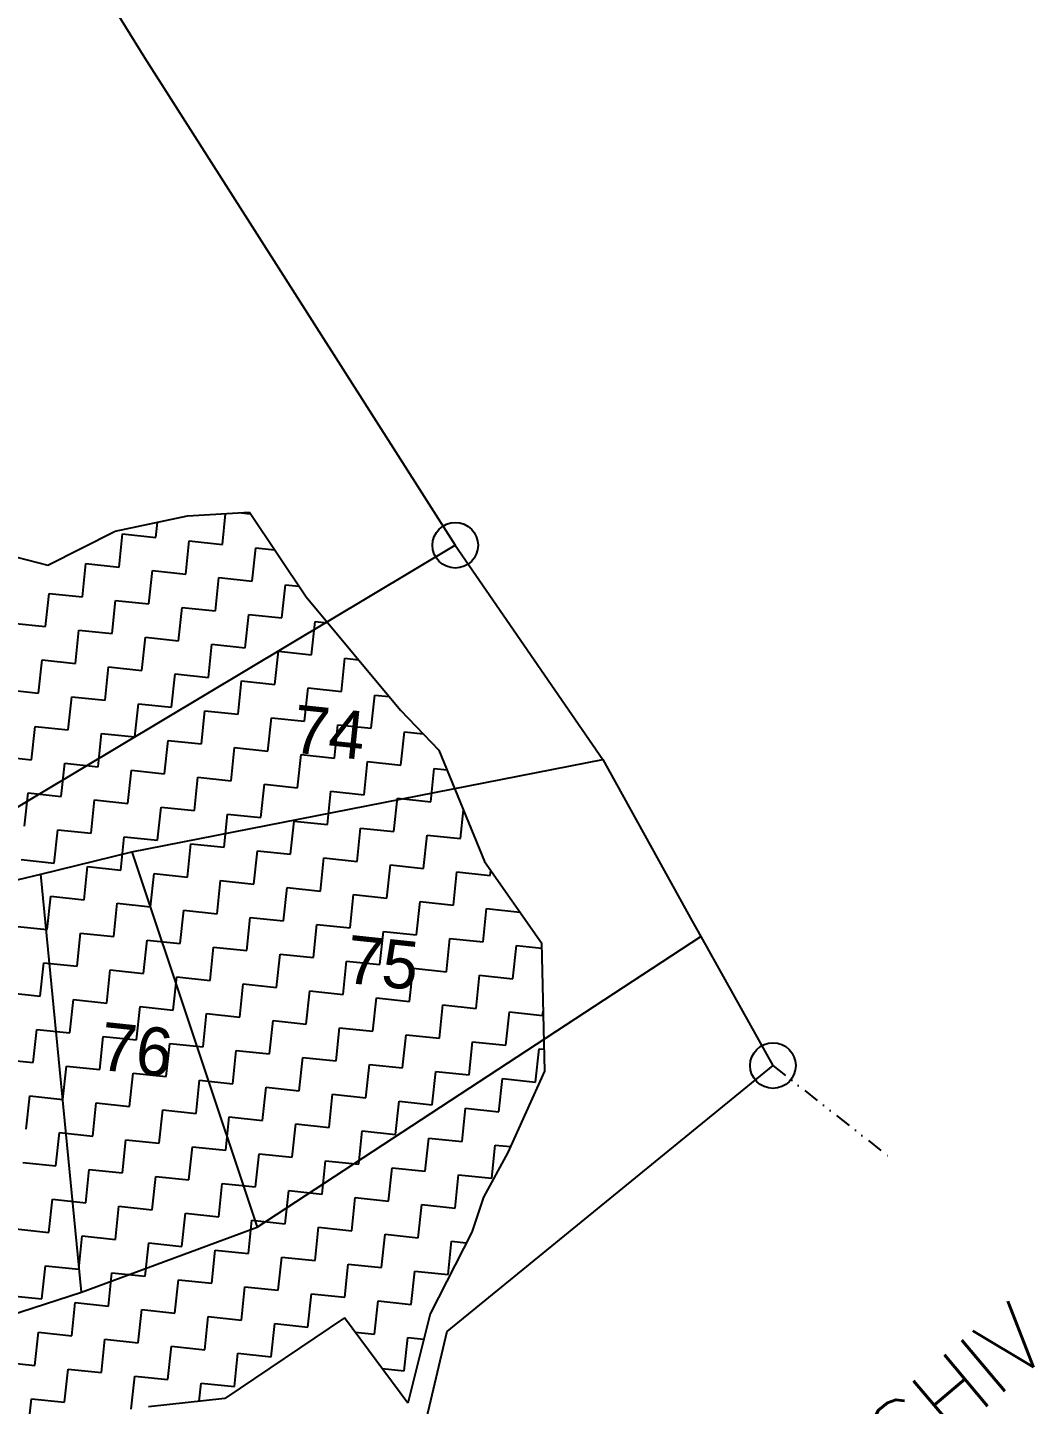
# Model space of a CAD drawing. Header units: metres. Extents: x 280481 to 282563, y 2046849 to 2049468.
# Drawn here: x 282247.3 to 282563, y 2048661.9 to 2049094 of the extents above; entities that cross this region are included whole.
import ezdxf
from ezdxf.enums import TextEntityAlignment as Align

# ---------------------------------------------------------------- set-up
doc = ezdxf.new("R2010")
doc.units = ezdxf.units.M
doc.linetypes.add('DIVIDE', pattern=[1.25, 0.5, -0.25, 0, -0.25, 0, -0.25])
for name, color, linetype in [('POLY_HATCH', 12, 'Continuous'), ('POLY_PARCEL', 6, 'Continuous'), ('TEXT_MAPOUT', 7, 'Continuous'), ('TEXT_PARCEL', 7, 'Continuous'), ('V_BOUND_LINE', 7, 'Continuous'), ('V_DIVIDE_LINE', 7, 'DIVIDE')]:
    doc.layers.add(name, color=color, linetype=linetype)
doc.styles.get("Standard").update_dxf_attribs({"font": 'simplex.shx'})
doc.styles.add('TEXT_MAP', font='')
doc.styles.get('TEXT_MAP').set_extended_font_data('Kruti Dev 050')

msp = doc.modelspace()

# ---------------------------------------------------------------- linework, layer by layer
for centre in [(282381.51, 2048931.51), (282481.2, 2048768.28)]:
    msp.add_circle(centre, 7.15)
at = {"layer": 'POLY_HATCH'}
for p, q in [((282274.81, 2048935.9), (282297.44, 2048940.71)), ((282297.44, 2048940.71), (282316.88, 2048941.88)), ((282316.88, 2048941.88), (282334.66, 2048915.33)), ((282253.63, 2048925.28), (282274.81, 2048935.9)), ((282233.6, 2048930.48), (282253.63, 2048925.28)), ((282334.66, 2048915.33), (282364.34, 2048879.8)), ((282364.34, 2048879.8), (282376.39, 2048867.22)), ((282376.39, 2048867.22), (282390.71, 2048832.3)), ((282390.71, 2048832.3), (282408.59, 2048806.76)), ((282408.59, 2048806.76), (282409.49, 2048766.57)), ((282409.49, 2048766.57), (282398.05, 2048741.04)), ((282398.05, 2048741.04), (282390.39, 2048726.94)), ((282390.39, 2048726.94), (282386.66, 2048716.02)), ((282386.66, 2048716.02), (282373.66, 2048690.41)), ((282373.66, 2048690.41), (282366.59, 2048662.37)), ((282346.78, 2048689.13), (282309.13, 2048663.81)), ((282366.59, 2048662.37), (282346.78, 2048689.13)), ((282309.13, 2048663.81), (282285.19, 2048661.19))]:
    msp.add_line(p, q, dxfattribs=at)
at = {"layer": 'POLY_HATCH', "linetype": 'Continuous'}
for p, q in [((282308.43, 2048931.8), (282309.44, 2048941.43)), ((282314.39, 2048941.73), (282317.18, 2048941.43)), ((282287.55, 2048934.01), (282288.05, 2048938.71)), ((282276.01, 2048924.67), (282277.11, 2048935.11)), ((282277.11, 2048935.11), (282287.55, 2048934.01)), ((282296.89, 2048922.47), (282297.99, 2048932.91)), ((282297.99, 2048932.91), (282308.43, 2048931.8)), ((282317.76, 2048920.26), (282318.86, 2048930.7)), ((282318.86, 2048930.7), (282324.78, 2048930.08)), ((282264.47, 2048915.34), (282265.57, 2048925.77)), ((282265.57, 2048925.77), (282276.01, 2048924.67)), ((282285.35, 2048913.13), (282286.45, 2048923.57)), ((282286.45, 2048923.57), (282296.89, 2048922.47)), ((282306.22, 2048910.93), (282307.32, 2048921.37)), ((282307.32, 2048921.37), (282317.76, 2048920.26)), ((282327.1, 2048908.72), (282328.2, 2048919.16)), ((282328.2, 2048919.16), (282332.39, 2048918.72)), ((282252.93, 2048906), (282254.03, 2048916.44)), ((282254.03, 2048916.44), (282264.47, 2048915.34)), ((282273.81, 2048903.8), (282274.91, 2048914.23)), ((282274.91, 2048914.23), (282285.35, 2048913.13)), ((282294.68, 2048901.59), (282295.78, 2048912.03)), ((282295.78, 2048912.03), (282306.22, 2048910.93)), ((282242.49, 2048907.1), (282252.93, 2048906)), ((282315.56, 2048899.39), (282316.66, 2048909.83)), ((282316.66, 2048909.83), (282327.1, 2048908.72)), ((282336.43, 2048897.18), (282337.54, 2048907.62)), ((282337.54, 2048907.62), (282341.44, 2048907.21)), ((282262.27, 2048894.46), (282263.37, 2048904.9)), ((282263.37, 2048904.9), (282273.81, 2048903.8)), ((282283.14, 2048892.26), (282284.24, 2048902.69)), ((282284.24, 2048902.69), (282294.68, 2048901.59)), ((282304.02, 2048890.05), (282305.12, 2048900.49)), ((282305.12, 2048900.49), (282315.56, 2048899.39)), ((282324.89, 2048887.85), (282326, 2048898.29)), ((282326, 2048898.29), (282336.43, 2048897.18)), ((282250.73, 2048885.12), (282251.83, 2048895.56)), ((282251.83, 2048895.56), (282262.27, 2048894.46)), ((282271.6, 2048882.92), (282272.7, 2048893.36)), ((282272.7, 2048893.36), (282283.14, 2048892.26)), ((282345.77, 2048885.64), (282346.87, 2048896.08)), ((282346.87, 2048896.08), (282351.11, 2048895.63)), ((282292.48, 2048880.72), (282293.58, 2048891.15)), ((282293.58, 2048891.15), (282304.02, 2048890.05)), ((282313.35, 2048878.51), (282314.46, 2048888.95)), ((282314.46, 2048888.95), (282324.89, 2048887.85)), ((282240.29, 2048886.23), (282250.73, 2048885.12)), ((282260.06, 2048873.58), (282261.17, 2048884.02)), ((282261.17, 2048884.02), (282271.6, 2048882.92)), ((282334.23, 2048876.31), (282335.33, 2048886.75)), ((282335.33, 2048886.75), (282345.77, 2048885.64)), ((282355.11, 2048874.1), (282356.21, 2048884.54)), ((282356.21, 2048884.54), (282360.79, 2048884.06)), ((282280.94, 2048871.38), (282282.04, 2048881.82)), ((282282.04, 2048881.82), (282292.48, 2048880.72)), ((282301.81, 2048869.18), (282302.92, 2048879.61)), ((282302.92, 2048879.61), (282313.35, 2048878.51)), ((282322.69, 2048866.97), (282323.79, 2048877.41)), ((282323.79, 2048877.41), (282334.23, 2048876.31)), ((282248.52, 2048864.25), (282249.63, 2048874.69)), ((282249.63, 2048874.69), (282260.06, 2048873.58)), ((282269.4, 2048862.04), (282270.5, 2048872.48)), ((282270.5, 2048872.48), (282280.94, 2048871.38)), ((282343.57, 2048864.77), (282344.67, 2048875.21)), ((282344.67, 2048875.21), (282355.11, 2048874.1)), ((282364.44, 2048862.57), (282365.54, 2048873)), ((282365.54, 2048873), (282371.45, 2048872.38)), ((282290.28, 2048859.84), (282291.38, 2048870.28)), ((282291.38, 2048870.28), (282301.81, 2048869.18)), ((282311.15, 2048857.64), (282312.25, 2048868.07)), ((282312.25, 2048868.07), (282322.69, 2048866.97)), ((282238.09, 2048865.35), (282248.52, 2048864.25)), ((282257.86, 2048852.71), (282258.96, 2048863.15)), ((282258.96, 2048863.15), (282269.4, 2048862.04)), ((282332.03, 2048855.43), (282333.13, 2048865.87)), ((282333.13, 2048865.87), (282343.57, 2048864.77)), ((282352.9, 2048853.23), (282354, 2048863.67)), ((282354, 2048863.67), (282364.44, 2048862.57)), ((282278.74, 2048850.5), (282279.84, 2048860.94)), ((282279.84, 2048860.94), (282290.28, 2048859.84)), ((282299.61, 2048848.3), (282300.71, 2048858.74)), ((282300.71, 2048858.74), (282311.15, 2048857.64)), ((282373.78, 2048851.03), (282374.88, 2048861.46)), ((282374.88, 2048861.46), (282378.92, 2048861.04)), ((282246.32, 2048843.37), (282247.42, 2048853.81)), ((282247.42, 2048853.81), (282257.86, 2048852.71)), ((282320.49, 2048846.1), (282321.59, 2048856.53)), ((282321.59, 2048856.53), (282332.03, 2048855.43)), ((282341.36, 2048843.89), (282342.46, 2048854.33)), ((282342.46, 2048854.33), (282352.9, 2048853.23)), ((282267.2, 2048841.17), (282268.3, 2048851.61)), ((282268.3, 2048851.61), (282278.74, 2048850.5)), ((282362.24, 2048841.69), (282363.34, 2048852.13)), ((282363.34, 2048852.13), (282373.78, 2048851.03)), ((282288.07, 2048838.96), (282289.17, 2048849.4)), ((282289.17, 2048849.4), (282299.61, 2048848.3)), ((282308.95, 2048836.76), (282310.05, 2048847.2)), ((282310.05, 2048847.2), (282320.49, 2048846.1)), ((282383.11, 2048839.49), (282384.07, 2048848.5)), ((282255.66, 2048831.83), (282256.76, 2048842.27)), ((282256.76, 2048842.27), (282267.2, 2048841.17)), ((282329.82, 2048834.56), (282330.92, 2048844.99)), ((282330.92, 2048844.99), (282341.36, 2048843.89)), ((282350.7, 2048832.35), (282351.8, 2048842.79)), ((282351.8, 2048842.79), (282362.24, 2048841.69)), ((282276.53, 2048829.63), (282277.63, 2048840.07)), ((282277.63, 2048840.07), (282288.07, 2048838.96)), ((282297.41, 2048827.42), (282298.51, 2048837.86)), ((282298.51, 2048837.86), (282308.95, 2048836.76)), ((282371.57, 2048830.15), (282372.68, 2048840.59)), ((282372.68, 2048840.59), (282383.11, 2048839.49)), ((282245.22, 2048832.93), (282255.66, 2048831.83)), ((282318.28, 2048825.22), (282319.39, 2048835.66)), ((282319.39, 2048835.66), (282329.82, 2048834.56)), ((282339.16, 2048823.02), (282340.26, 2048833.46)), ((282340.26, 2048833.46), (282350.7, 2048832.35)), ((282264.99, 2048820.29), (282266.09, 2048830.73)), ((282266.09, 2048830.73), (282276.53, 2048829.63)), ((282285.87, 2048818.09), (282286.97, 2048828.53)), ((282286.97, 2048828.53), (282297.41, 2048827.42)), ((282360.03, 2048820.81), (282361.14, 2048831.25)), ((282361.14, 2048831.25), (282371.57, 2048830.15)), ((282380.91, 2048818.61), (282382.01, 2048829.05)), ((282382.01, 2048829.05), (282392.45, 2048827.95)), ((282392.45, 2048827.95), (282392.62, 2048829.56)), ((282306.74, 2048815.88), (282307.85, 2048826.32)), ((282307.85, 2048826.32), (282318.28, 2048825.22)), ((282327.62, 2048813.68), (282328.72, 2048824.12)), ((282328.72, 2048824.12), (282339.16, 2048823.02)), ((282253.45, 2048810.96), (282254.55, 2048821.39)), ((282254.55, 2048821.39), (282264.99, 2048820.29)), ((282348.5, 2048811.48), (282349.6, 2048821.92)), ((282349.6, 2048821.92), (282360.03, 2048820.81)), ((282369.37, 2048809.27), (282370.47, 2048819.71)), ((282370.47, 2048819.71), (282380.91, 2048818.61)), ((282274.33, 2048808.75), (282275.43, 2048819.19)), ((282275.43, 2048819.19), (282285.87, 2048818.09)), ((282295.2, 2048806.55), (282296.31, 2048816.99)), ((282296.31, 2048816.99), (282306.74, 2048815.88)), ((282390.25, 2048807.07), (282391.35, 2048817.51)), ((282391.35, 2048817.51), (282401.79, 2048816.41)), ((282401.79, 2048816.41), (282401.79, 2048816.46)), ((282243.01, 2048812.06), (282253.45, 2048810.96)), ((282316.08, 2048804.35), (282317.18, 2048814.78)), ((282317.18, 2048814.78), (282327.62, 2048813.68)), ((282336.96, 2048802.14), (282338.06, 2048812.58)), ((282338.06, 2048812.58), (282348.5, 2048811.48)), ((282262.79, 2048799.42), (282263.89, 2048809.85)), ((282263.89, 2048809.85), (282274.33, 2048808.75)), ((282283.66, 2048797.21), (282284.77, 2048807.65)), ((282284.77, 2048807.65), (282295.2, 2048806.55)), ((282357.83, 2048799.94), (282358.93, 2048810.38)), ((282358.93, 2048810.38), (282369.37, 2048809.27)), ((282378.71, 2048797.73), (282379.81, 2048808.17)), ((282379.81, 2048808.17), (282390.25, 2048807.07)), ((282304.54, 2048795.01), (282305.64, 2048805.45)), ((282305.64, 2048805.45), (282316.08, 2048804.35)), ((282325.42, 2048792.81), (282326.52, 2048803.24)), ((282326.52, 2048803.24), (282336.96, 2048802.14)), ((282399.58, 2048795.53), (282400.68, 2048805.97)), ((282400.68, 2048805.97), (282408.62, 2048805.13)), ((282251.25, 2048790.08), (282252.35, 2048800.52)), ((282252.35, 2048800.52), (282262.79, 2048799.42)), ((282272.12, 2048787.88), (282273.23, 2048798.31)), ((282273.23, 2048798.31), (282283.66, 2048797.21)), ((282346.29, 2048790.6), (282347.39, 2048801.04)), ((282347.39, 2048801.04), (282357.83, 2048799.94)), ((282367.17, 2048788.4), (282368.27, 2048798.84)), ((282368.27, 2048798.84), (282378.71, 2048797.73)), ((282293, 2048785.67), (282294.1, 2048796.11)), ((282294.1, 2048796.11), (282304.54, 2048795.01)), ((282313.88, 2048783.47), (282314.98, 2048793.91)), ((282314.98, 2048793.91), (282325.42, 2048792.81)), ((282388.04, 2048786.19), (282389.14, 2048796.63)), ((282389.14, 2048796.63), (282399.58, 2048795.53)), ((282240.81, 2048791.18), (282251.25, 2048790.08)), ((282260.58, 2048778.54), (282261.69, 2048788.98)), ((282261.69, 2048788.98), (282272.12, 2048787.88)), ((282334.75, 2048781.27), (282335.85, 2048791.7)), ((282335.85, 2048791.7), (282346.29, 2048790.6)), ((282355.63, 2048779.06), (282356.73, 2048789.5)), ((282356.73, 2048789.5), (282367.17, 2048788.4)), ((282281.46, 2048776.34), (282282.56, 2048786.77)), ((282282.56, 2048786.77), (282293, 2048785.67)), ((282376.5, 2048776.86), (282377.61, 2048787.3)), ((282377.61, 2048787.3), (282388.04, 2048786.19)), ((282397.38, 2048774.65), (282398.48, 2048785.09)), ((282398.48, 2048785.09), (282408.92, 2048783.99)), ((282408.92, 2048783.99), (282409.07, 2048785.38)), ((282302.34, 2048774.13), (282303.44, 2048784.57)), ((282303.44, 2048784.57), (282313.88, 2048783.47)), ((282323.21, 2048771.93), (282324.31, 2048782.37)), ((282324.31, 2048782.37), (282334.75, 2048781.27)), ((282249.04, 2048769.2), (282250.15, 2048779.64)), ((282250.15, 2048779.64), (282260.58, 2048778.54)), ((282269.92, 2048767), (282271.02, 2048777.44)), ((282271.02, 2048777.44), (282281.46, 2048776.34)), ((282344.09, 2048769.73), (282345.19, 2048780.16)), ((282345.19, 2048780.16), (282355.63, 2048779.06)), ((282364.96, 2048767.52), (282366.07, 2048777.96)), ((282366.07, 2048777.96), (282376.5, 2048776.86)), ((282290.8, 2048764.8), (282291.9, 2048775.24)), ((282291.9, 2048775.24), (282302.34, 2048774.13)), ((282311.67, 2048762.59), (282312.77, 2048773.03)), ((282312.77, 2048773.03), (282323.21, 2048771.93)), ((282385.84, 2048765.32), (282386.94, 2048775.76)), ((282386.94, 2048775.76), (282397.38, 2048774.65)), ((282406.72, 2048763.11), (282407.82, 2048773.55)), ((282407.82, 2048773.55), (282409.33, 2048773.39)), ((282238.61, 2048770.31), (282249.04, 2048769.2)), ((282258.38, 2048757.66), (282259.48, 2048768.1)), ((282259.48, 2048768.1), (282269.92, 2048767)), ((282332.55, 2048760.39), (282333.65, 2048770.83)), ((282333.65, 2048770.83), (282344.09, 2048769.73)), ((282353.42, 2048758.19), (282354.53, 2048768.62)), ((282354.53, 2048768.62), (282364.96, 2048767.52)), ((282279.26, 2048755.46), (282280.36, 2048765.9)), ((282280.36, 2048765.9), (282290.8, 2048764.8)), ((282300.13, 2048753.26), (282301.23, 2048763.7)), ((282301.23, 2048763.7), (282311.67, 2048762.59)), ((282374.3, 2048755.98), (282375.4, 2048766.42)), ((282375.4, 2048766.42), (282385.84, 2048765.32)), ((282395.18, 2048753.78), (282396.28, 2048764.22)), ((282396.28, 2048764.22), (282406.72, 2048763.11)), ((282246.84, 2048748.33), (282247.94, 2048758.77)), ((282247.94, 2048758.77), (282258.38, 2048757.66)), ((282321.01, 2048751.05), (282322.11, 2048761.49)), ((282322.11, 2048761.49), (282332.55, 2048760.39)), ((282341.88, 2048748.85), (282342.99, 2048759.29)), ((282342.99, 2048759.29), (282353.42, 2048758.19)), ((282267.72, 2048746.13), (282268.82, 2048756.56)), ((282268.82, 2048756.56), (282279.26, 2048755.46)), ((282362.76, 2048746.65), (282363.86, 2048757.08)), ((282363.86, 2048757.08), (282374.3, 2048755.98)), ((282383.64, 2048744.44), (282384.74, 2048754.88)), ((282384.74, 2048754.88), (282395.18, 2048753.78)), ((282288.59, 2048743.92), (282289.69, 2048754.36)), ((282289.69, 2048754.36), (282300.13, 2048753.26)), ((282309.47, 2048741.72), (282310.57, 2048752.16)), ((282310.57, 2048752.16), (282321.01, 2048751.05)), ((282256.18, 2048736.79), (282257.28, 2048747.23)), ((282257.28, 2048747.23), (282267.72, 2048746.13)), ((282330.34, 2048739.51), (282331.45, 2048749.95)), ((282331.45, 2048749.95), (282341.88, 2048748.85)), ((282351.22, 2048737.31), (282352.32, 2048747.75)), ((282352.32, 2048747.75), (282362.76, 2048746.65)), ((282277.05, 2048734.59), (282278.15, 2048745.02)), ((282278.15, 2048745.02), (282288.59, 2048743.92)), ((282297.93, 2048732.38), (282299.03, 2048742.82)), ((282299.03, 2048742.82), (282309.47, 2048741.72)), ((282372.1, 2048735.11), (282373.2, 2048745.54)), ((282373.2, 2048745.54), (282383.64, 2048744.44)), ((282392.97, 2048732.9), (282394.07, 2048743.34)), ((282394.07, 2048743.34), (282398.85, 2048742.84)), ((282245.74, 2048737.89), (282256.18, 2048736.79)), ((282318.8, 2048730.18), (282319.91, 2048740.62)), ((282319.91, 2048740.62), (282330.34, 2048739.51)), ((282339.68, 2048727.97), (282340.78, 2048738.41)), ((282340.78, 2048738.41), (282351.22, 2048737.31)), ((282265.51, 2048725.25), (282266.61, 2048735.69)), ((282266.61, 2048735.69), (282277.05, 2048734.59)), ((282286.39, 2048723.05), (282287.49, 2048733.48)), ((282287.49, 2048733.48), (282297.93, 2048732.38)), ((282360.56, 2048725.77), (282361.66, 2048736.21)), ((282361.66, 2048736.21), (282372.1, 2048735.11)), ((282381.43, 2048723.57), (282382.53, 2048734)), ((282382.53, 2048734), (282392.97, 2048732.9)), ((282307.26, 2048720.84), (282308.37, 2048731.28)), ((282308.37, 2048731.28), (282318.8, 2048730.18)), ((282328.14, 2048718.64), (282329.24, 2048729.08)), ((282329.24, 2048729.08), (282339.68, 2048727.97)), ((282253.97, 2048715.91), (282255.08, 2048726.35)), ((282255.08, 2048726.35), (282265.51, 2048725.25)), ((282349.02, 2048716.43), (282350.12, 2048726.87)), ((282350.12, 2048726.87), (282360.56, 2048725.77)), ((282369.89, 2048714.23), (282370.99, 2048724.67)), ((282370.99, 2048724.67), (282381.43, 2048723.57)), ((282274.85, 2048713.71), (282275.95, 2048724.15)), ((282275.95, 2048724.15), (282286.39, 2048723.05)), ((282295.72, 2048711.51), (282296.83, 2048721.94)), ((282296.83, 2048721.94), (282307.26, 2048720.84)), ((282243.54, 2048717.02), (282253.97, 2048715.91)), ((282316.6, 2048709.3), (282317.7, 2048719.74)), ((282317.7, 2048719.74), (282328.14, 2048718.64)), ((282337.48, 2048707.1), (282338.58, 2048717.54)), ((282338.58, 2048717.54), (282349.02, 2048716.43)), ((282263.31, 2048704.37), (282264.41, 2048714.81)), ((282264.41, 2048714.81), (282274.85, 2048713.71)), ((282284.19, 2048702.17), (282285.29, 2048712.61)), ((282285.29, 2048712.61), (282295.72, 2048711.51)), ((282358.35, 2048704.89), (282359.45, 2048715.33)), ((282359.45, 2048715.33), (282369.89, 2048714.23)), ((282379.23, 2048702.69), (282380.33, 2048713.13)), ((282380.33, 2048713.13), (282384.95, 2048712.64)), ((282305.06, 2048699.97), (282306.16, 2048710.4)), ((282306.16, 2048710.4), (282316.6, 2048709.3)), ((282325.94, 2048697.76), (282327.04, 2048708.2)), ((282327.04, 2048708.2), (282337.48, 2048707.1)), ((282251.77, 2048695.04), (282252.87, 2048705.48)), ((282252.87, 2048705.48), (282263.31, 2048704.37)), ((282272.65, 2048692.83), (282273.75, 2048703.27)), ((282273.75, 2048703.27), (282284.19, 2048702.17)), ((282346.81, 2048695.56), (282347.91, 2048706)), ((282347.91, 2048706), (282358.35, 2048704.89)), ((282367.69, 2048693.35), (282368.79, 2048703.79)), ((282368.79, 2048703.79), (282379.23, 2048702.69)), ((282293.52, 2048690.63), (282294.62, 2048701.07)), ((282294.62, 2048701.07), (282305.06, 2048699.97)), ((282314.4, 2048688.43), (282315.5, 2048698.86)), ((282315.5, 2048698.86), (282325.94, 2048697.76)), ((282241.33, 2048696.14), (282251.77, 2048695.04)), ((282261.11, 2048683.5), (282262.21, 2048693.94)), ((282262.21, 2048693.94), (282272.65, 2048692.83)), ((282335.27, 2048686.22), (282336.37, 2048696.66)), ((282336.37, 2048696.66), (282346.81, 2048695.56)), ((282356.15, 2048684.02), (282357.25, 2048694.46)), ((282357.25, 2048694.46), (282367.69, 2048693.35)), ((282281.98, 2048681.29), (282283.08, 2048691.73)), ((282283.08, 2048691.73), (282293.52, 2048690.63)), ((282302.86, 2048679.09), (282303.96, 2048689.53)), ((282303.96, 2048689.53), (282314.4, 2048688.43)), ((282323.73, 2048676.89), (282324.83, 2048687.32)), ((282324.83, 2048687.32), (282335.27, 2048686.22)), ((282249.57, 2048674.16), (282250.67, 2048684.6)), ((282250.67, 2048684.6), (282261.11, 2048683.5)), ((282270.44, 2048671.96), (282271.54, 2048682.4)), ((282271.54, 2048682.4), (282281.98, 2048681.29)), ((282350.09, 2048684.66), (282356.15, 2048684.02)), ((282365.48, 2048672.48), (282366.59, 2048682.92)), ((282366.59, 2048682.92), (282371.64, 2048682.38)), ((282291.32, 2048669.75), (282292.42, 2048680.19)), ((282292.42, 2048680.19), (282302.86, 2048679.09)), ((282312.19, 2048667.55), (282313.3, 2048677.99)), ((282313.3, 2048677.99), (282323.73, 2048676.89)), ((282239.9, 2048675.18), (282249.57, 2048674.16)), ((282258.9, 2048662.62), (282260, 2048673.06)), ((282260, 2048673.06), (282270.44, 2048671.96)), ((282358.56, 2048673.21), (282365.48, 2048672.48)), ((282279.78, 2048660.42), (282280.88, 2048670.86)), ((282280.88, 2048670.86), (282291.32, 2048669.75)), ((282301.15, 2048662.93), (282301.76, 2048668.65)), ((282301.76, 2048668.65), (282312.19, 2048667.55)), ((282247.36, 2048653.29), (282248.46, 2048663.72)), ((282248.46, 2048663.72), (282258.9, 2048662.62))]:
    msp.add_line(p, q, dxfattribs=at)
at = {"layer": 'POLY_PARCEL'}
for p, q in [((282179.96, 2048811.13), (282381.51, 2048931.51)), ((282279.96, 2048835.35), (282427.83, 2048864.34)), ((282251.38, 2048828.32), (282279.96, 2048835.35)), ((282279.96, 2048835.35), (282319.35, 2048717.58)), ((282179.96, 2048811.13), (282251.38, 2048828.32)), ((282264.22, 2048697.2), (282251.38, 2048828.32)), ((282319.35, 2048717.58), (282458.55, 2048808.75)), ((282264.22, 2048697.2), (282319.35, 2048717.58)), ((282174.13, 2048667.98), (282264.22, 2048697.2))]:
    msp.add_line(p, q, dxfattribs=at)
at = {"layer": 'V_BOUND_LINE'}
for p, q in [((282203.2, 2049215.42), (282283.97, 2049084.55)), ((282283.97, 2049084.55), (282381.51, 2048931.51)), ((282381.51, 2048931.51), (282427.83, 2048864.34)), ((282427.83, 2048864.34), (282455.86, 2048813.56)), ((282455.86, 2048813.56), (282458.55, 2048808.75)), ((282458.55, 2048808.75), (282481.2, 2048768.28)), ((282481.2, 2048768.28), (282378.81, 2048684.79)), ((282378.81, 2048684.79), (282369.02, 2048643.31))]:
    msp.add_line(p, q, dxfattribs=at)
at = {"layer": 'V_DIVIDE_LINE', "ltscale": 10}
msp.add_line((282481.2, 2048768.28), (282518.84, 2048738.71), dxfattribs=at)

# ---------------------------------------------------------------- texts
at = {"layer": 'TEXT_MAPOUT'}
msp.add_text('AABITGHARCHI SHIV', height=20.9918, rotation=40.1029, dxfattribs=at).set_placement((282364.1, 2048506.14))
at = {"layer": 'TEXT_PARCEL', "style": 'TEXT_MAP'}
for s, p in [('74', (282341.16, 2048865.38)), ('75', (282357.88, 2048793.11)), ('76', (282280.65, 2048765.81))]:
    msp.add_text(s, height=15.114, rotation=353.974, dxfattribs=at).set_placement(p, align=Align.CENTER)

doc.saveas('drawing.dxf')
